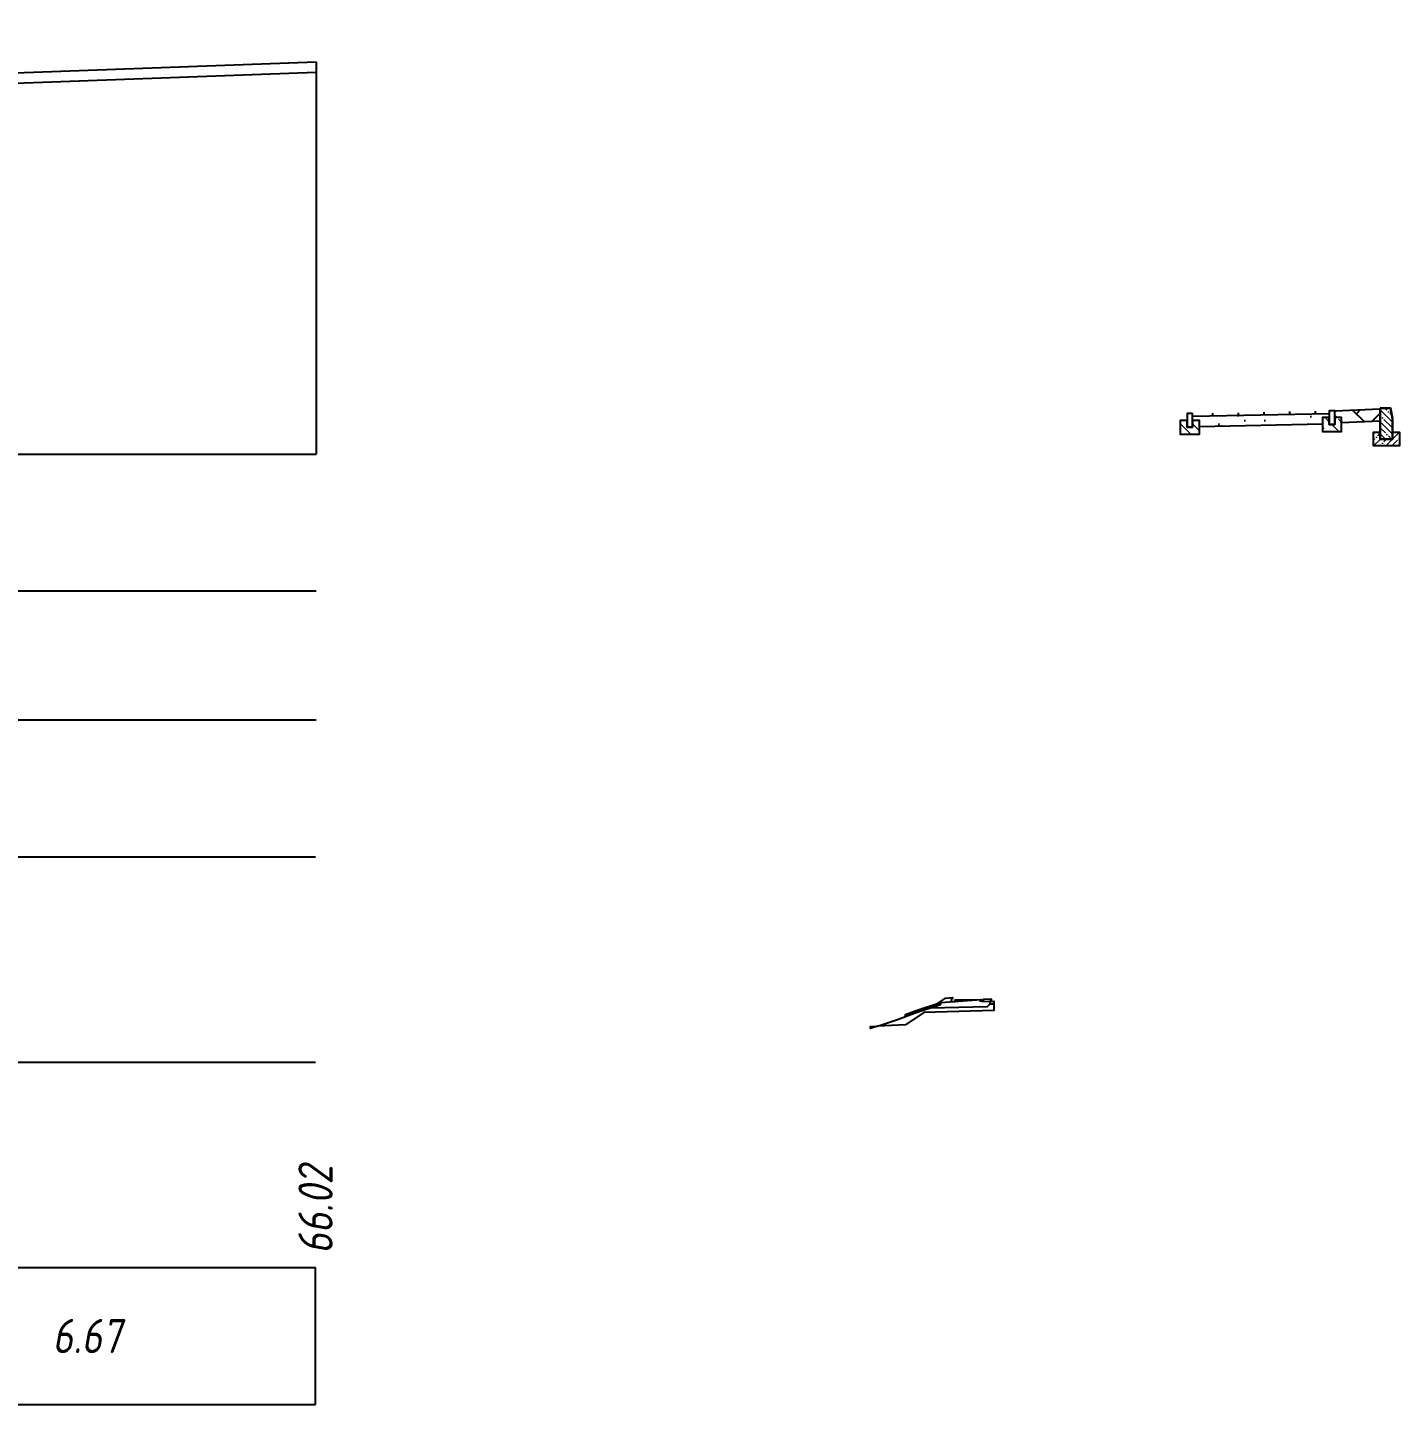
# Model space of a CAD drawing. Extents: x -717 to 1451, y -133302 to 233.
# Drawn here: x -161 to -60.8, y -124654 to -124553.4 of the extents above; entities that cross this region are included whole.
import ezdxf
from ezdxf.enums import TextEntityAlignment as Align

# ---------------------------------------------------------------- set-up
doc = ezdxf.new("R2010")
doc.units = 0
for name, color, linetype in [('КОД_399', 252, 'Continuous'), ('Код_510', 7, 'Continuous'), ('Объём_2650', 7, 'Continuous'), ('Таблица', 7, 'Continuous'), ('Черный поперечник', 3, 'Continuous')]:
    doc.layers.add(name, color=color, linetype=linetype)
for name, color, linetype, true_color in [('Контур_2570', 7, 'Continuous', 0x80ff00), ('Объём_2563', 7, 'Continuous', 0xff8000), ('Объём_2570', 7, 'Continuous', 0x80ff00), ('Объём_2600', 7, 'Continuous', 0x808000)]:
    doc.layers.add(name, color=color, linetype=linetype, true_color=true_color)
doc.styles.add('М', font='romand.shx', dxfattribs={"width": 0.8, "oblique": 10, "height": 2.5})

# ---------------------------------------------------------------- blocks, each defined once
blk = doc.blocks.new('БР100.30.18')
at = {"linetype": 'Continuous', "lineweight": 13}
h = blk.add_hatch(dxfattribs=at)
h.set_pattern_fill('ANSI35', scale=5)
h.set_pattern_definition([(45, (-1504.996, -4799.2297), (-0.88388348, 0.88388348), []), (45, (-1504.1121, -4799.2297), (-0.88388348, 0.88388348), [1.5625, -0.3125, 0, -0.3125])])
h.paths.add_polyline_path([(0.3, 3.47), (1.8, 3.47), (1.8, -1.03), (0, -1.03), (0, 1.97)])
h = blk.add_hatch(dxfattribs=at)
h.set_pattern_fill('ANSI35', scale=5, angle=90)
h.set_pattern_definition([(135, (-1504.996, -4800.7297), (-0.88388348, -0.88388348), []), (135, (-1504.996, -4799.8458), (-0.88388348, -0.88388348), [1.5625, -0.3125, 0, -0.3125])])
h.paths.add_polyline_path([(-1, -0.03), (0, -0.03), (0, -1.03), (1.8, -1.03), (1.8, -0.03), (2.8, -0.03), (2.8, -2.03), (-1, -2.03)])
at = {"color": 7, "lineweight": 30}
blk.add_lwpolyline([(1.8, -1.03), (0, -1.03), (0, 1.97), (0.3, 3.47), (1.8, 3.47)], close=True, dxfattribs=at)
at = {"linetype": 'Continuous'}
blk.add_lwpolyline([(0, -0.03), (-1, -0.03), (-1, -2.03), (2.8, -2.03), (2.8, -0.03), (1.8, -0.03)], dxfattribs=at)

msp = doc.modelspace()

# ---------------------------------------------------------------- hatches: boundary and pattern name
at = {"linetype": 'Continuous'}
h = msp.add_hatch(dxfattribs=at)
h.set_pattern_fill('ANSI31', color=256, scale=15, angle=45, style=0)
h.set_pattern_definition([(90, (-1951.262, -129535.047), (-1.875, 3e-16), [])])
h.paths.add_polyline_path([(-75.874, -124581.622), (-65.879, -124581.416), (-65.879, -124581.616), (-75.874, -124581.814)])
h = msp.add_hatch(dxfattribs=at)
h.set_pattern_fill('AR-HBONE', color=253, scale=0.3)
h.set_pattern_definition([(45, (-338.8259, -130387.2655), (0, 1.69705627), [3.6, -1.2]), (135, (-337.9773, -130386.417), (1e-16, 1.69705627), [3.6, -1.2])])
h.paths.add_polyline_path([(-65.879, -124581.416), (-65.879, -124582.416), (-65.879, -124582.416)])
h.paths.add_polyline_path([(-62.158, -124581.267), (-65.479, -124581.416), (-65.479, -124581.916), (-64.979, -124581.916), (-64.979, -124582.295), (-62.158, -124582.168)])
at = {"linetype": 'Continuous', "lineweight": 13}
h = msp.add_hatch(dxfattribs=at)
h.set_pattern_fill('ANSI35', scale=5, angle=90)
h.set_pattern_definition([(135, (-1896.8211, -58853.994), (-0.883883476, -0.883883476), []), (135, (-1896.8211, -58853.1102), (-0.883883476, -0.883883476), [1.5625, -0.3125, 0, -0.3125])])
h.paths.add_polyline_path([(-75.374, -124582.122), (-75.874, -124582.122), (-75.874, -124582.622), (-76.274, -124582.622), (-76.274, -124582.122), (-76.774, -124582.122), (-76.774, -124583.122), (-75.374, -124583.122)])
h = msp.add_hatch(dxfattribs=at)
h.set_pattern_fill('ANSI35', scale=5, angle=90)
h.set_pattern_definition([(135, (-1907.2166, -58853.788), (-0.883883476, -0.883883476), []), (135, (-1907.2166, -58852.9041), (-0.883883476, -0.883883476), [1.5625, -0.3125, 0, -0.3125])])
h.paths.add_polyline_path([(-64.979, -124581.916), (-65.479, -124581.916), (-65.479, -124582.416), (-65.879, -124582.416), (-65.879, -124581.916), (-66.379, -124581.916), (-66.379, -124582.916), (-64.979, -124582.916)])
at = {"layer": 'КОД_399'}
h = msp.add_hatch(dxfattribs=at)
h.set_pattern_fill('AR-CONC', scale=0.7, angle=45, style=0)
h.set_pattern_definition([(95, (-1951.344, -129535.1362), (3.860864, 3.2396496), [0.525, -5.775]), (40, (-1951.344, -129535.136), (-4.409945, 3.036377), [0.42, -4.62]), (145.45144, (-1951.0223, -129534.8662), (-0.549081, 6.2760265), [0.4461813, -4.907995]), (91.1842, (-1952.334, -129534.146), (6.101854, 4.4632964), [0.7875, -8.6625]), (141.63564, (-1951.8255, -129533.774), (-0.1953, 9.447982), [0.669272, -7.361996]), (36.18416, (-1952.334, -129534.146), (-0.1953, 9.447982), [0.63, -6.93]), (66, (-1951.5915, -129533.8988), (4.947401, 0.9616773), [0.525, -5.775]), (11, (-1951.5915, -129533.899), (-2.38496, 4.793659), [0.42, -4.62]), (116.45144, (-1951.1792, -129533.8186), (2.562441, 5.7553363), [0.4461813, -4.907995]), (82.5, (-1951.344, -129535.1362), (-1.5875523, 1.7079287), [0, -4.564, 0, -4.69, 0, -4.6375]), (52.5, (-1951.344, -129535.1362), (-0.6501106, 3.2543661), [0, -2.674, 0, -4.459, 0, -1.7675]), (12.5, (-1952.4478, -129536.24), (2.7539272, 2.5306453), [0, -1.75, 0, -5.46, 0, -7.245]), (2.5, (-1952.9428, -129536.735), (2.3911299, 3.3821186), [0, -2.275, 0, -3.626, 0, -5.145])])
h.paths.add_polyline_path([(-75.374, -124582.122), (-75.874, -124582.122), (-75.874, -124581.814), (-65.879, -124581.616), (-65.879, -124581.916), (-66.379, -124581.916), (-66.379, -124582.376), (-75.374, -124582.554)])

# ---------------------------------------------------------------- linework, layer by layer
for points in [[(-65.479, -124581.416), (-65.879, -124581.416), (-65.879, -124582.416), (-65.479, -124582.416), (-65.479, -124581.416)], [(-65.479, -124581.416), (-62.158, -124581.267), (-62.158, -124582.168), (-64.979, -124582.295), (-64.979, -124581.916), (-65.479, -124581.916), (-65.479, -124581.416)], [(-76.274, -124582.122), (-76.774, -124582.122), (-76.774, -124583.122), (-75.374, -124583.122), (-75.374, -124582.122), (-75.874, -124582.122), (-75.874, -124582.622), (-76.274, -124582.622), (-76.274, -124582.122)], [(-75.874, -124581.622), (-76.274, -124581.622), (-76.274, -124582.622), (-75.874, -124582.622), (-75.874, -124581.622)], [(-75.874, -124581.814), (-65.879, -124581.616)], [(-75.374, -124582.554), (-66.379, -124582.376)], [(-65.879, -124581.916), (-66.379, -124581.916), (-66.379, -124582.916), (-64.979, -124582.916), (-64.979, -124581.916), (-65.479, -124581.916), (-65.479, -124582.416), (-65.879, -124582.416), (-65.879, -124581.916)]]:
    msp.add_lwpolyline(points)
at = {"layer": 'Код_510'}
msp.add_line((-139.938, -124653.996), (-139.938, -124643.996), dxfattribs=at)
at = {"layer": 'Контур_2570', "flags": 128}
msp.add_lwpolyline([(-173.222, -124557.901), (-139.884, -124556.672)], dxfattribs=at)
at = {"layer": 'Объём_2563', "color": 250, "flags": 128}
msp.add_lwpolyline([(-90.695, -124624.774), (-90.879, -124624.958), (-95.023, -124625.057), (-93.929, -124624.328), (-93.398, -124624.265), (-93.398, -124624.365), (-93.498, -124624.365), (-93.498, -124624.565), (-93.218, -124624.565), (-93.218, -124624.451), (-91.419, -124624.416), (-91.419, -124624.524), (-91.139, -124624.524), (-91.139, -124624.399), (-90.575, -124624.374), (-90.574, -124624.537), (-90.674, -124624.537), (-90.674, -124624.737), (-90.395, -124624.737), (-90.395, -124624.767), (-90.695, -124624.774), (-90.695, -124624.774)], dxfattribs=at)
at = {"layer": 'Объём_2570', "flags": 128}
msp.add_lwpolyline([(-94.287, -124624.778), (-96.053, -124625.366), (-96.83, -124625.654), (-96.83, -124625.504), (-96.053, -124625.216), (-94.286, -124624.627), (-94.287, -124624.778), (-94.287, -124624.778)], dxfattribs=at)
at = {"layer": 'Объём_2600', "flags": 128}
msp.add_lwpolyline([(-99.402, -124626.537), (-99.402, -124626.392), (-98.892, -124626.366), (-99.402, -124626.537), (-99.402, -124626.537)], dxfattribs=at)
at = {"layer": 'Объём_2650', "color": 6, "flags": 128}
msp.add_lwpolyline([(-90.395, -124625.221), (-95.498, -124625.374), (-96.83, -124626.262), (-98.892, -124626.366), (-97.426, -124625.875), (-96.053, -124625.366), (-94.287, -124624.778), (-94.286, -124624.627), (-91.317, -124624.419), (-91.217, -124624.569), (-90.395, -124624.55), (-90.395, -124625.221), (-90.395, -124625.221)], dxfattribs=at)
at = {"layer": 'Таблица'}
for p, q in [((-349.727, -124584.575), (-139.884, -124584.575)), ((-349.727, -124594.575), (-139.884, -124594.575)), ((-349.727, -124603.996), (-139.884, -124603.996)), ((-349.782, -124613.996), (-139.938, -124613.996)), ((-349.782, -124628.996), (-139.938, -124628.996)), ((-349.782, -124643.996), (-139.938, -124643.996)), ((-349.782, -124653.996), (-139.938, -124653.996))]:
    msp.add_line(p, q, dxfattribs=at)
at = {"layer": 'Черный поперечник', "color": 7}
msp.add_line((-139.884, -124555.922), (-139.884, -124584.575), dxfattribs=at)
at = {"layer": 'Черный поперечник', "flags": 128}
msp.add_lwpolyline([(-349.727, -124564.575), (-338.998, -124564.443), (-329.099, -124561.126), (-322.231, -124558.578), (-313.404, -124555.637), (-313.4, -124555.634), (-307.144, -124555.194), (-298.555, -124554.593), (-298.055, -124555.343), (-283.74, -124555.01), (-262.533, -124554.605), (-242.98, -124554.236), (-235.691, -124554.089), (-215.515, -124553.68), (-206.45, -124553.42), (-205.79, -124553.423), (-199.479, -124553.904), (-190.674, -124556.416), (-188.812, -124556.858), (-181.908, -124557.393), (-174.469, -124557.163), (-173.222, -124557.151), (-139.884, -124555.922)], dxfattribs=at)

# ---------------------------------------------------------------- block references
at = {"lineweight": 18, "xscale": -0.5, "yscale": 0.5, "zscale": 0.5, "rotation": 0.05553677703885818}
msp.add_blockref('БР100.30.18', (-61.257, -124582.965), dxfattribs=at)

# ---------------------------------------------------------------- texts
at = {"layer": 'Код_510', "style": 'М', "oblique": 10, "width": 0.8}
msp.add_text('66.02', height=2.5, rotation=90, dxfattribs=at).set_placement((-139.938, -124642.996), align=Align.MIDDLE_LEFT)
msp.add_text('6.67', height=2.5, dxfattribs=at).set_placement((-156.608, -124648.996), align=Align.MIDDLE_CENTER)

doc.saveas('drawing.dxf')
